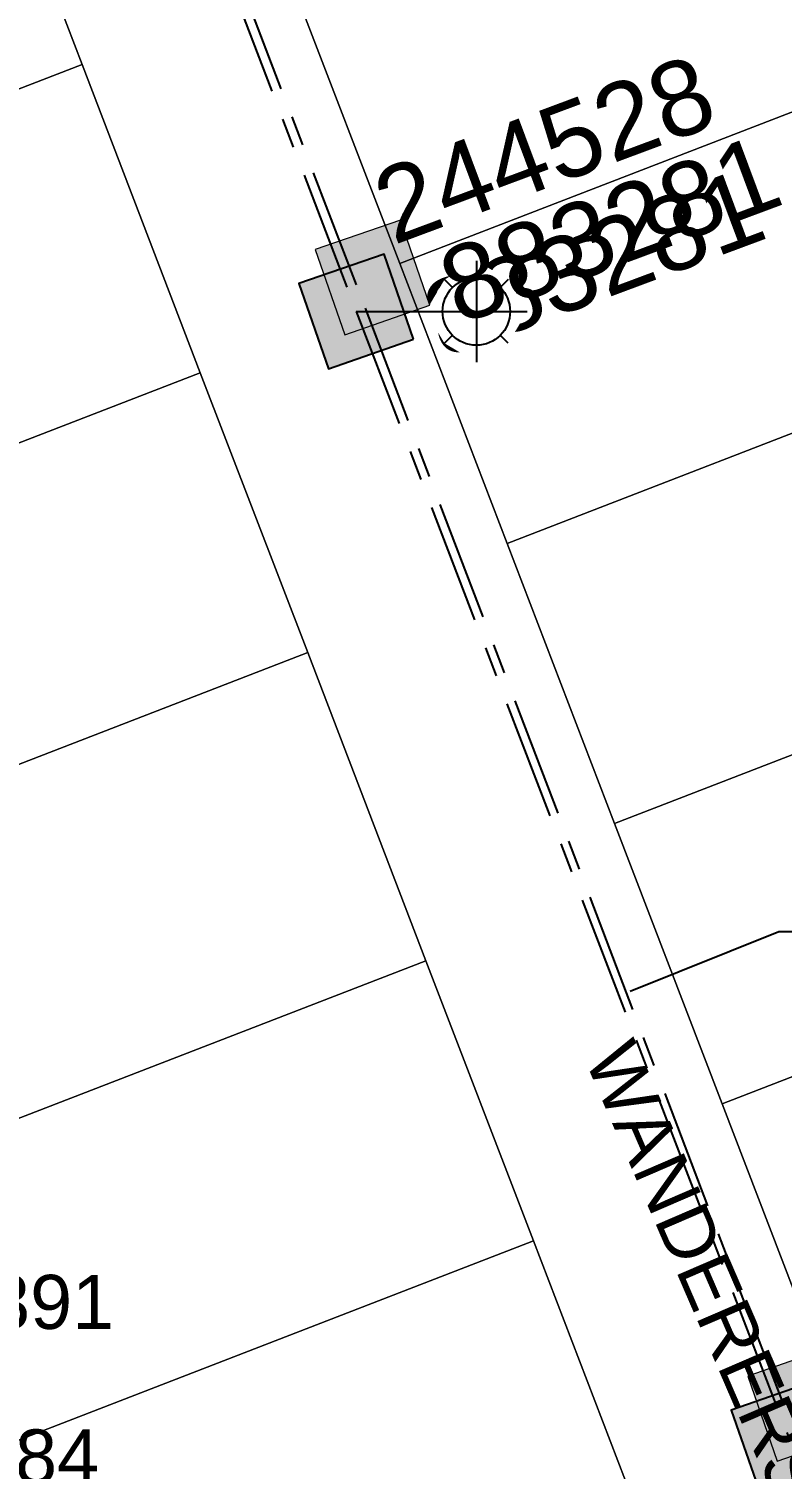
# Model space of a CAD drawing. Header units: metres. Extents: x 0 to 310918, y 0 to 6270107.
# Drawn here: x 310644.82 to 310669.91, y 6269803.5 to 6269851.48 of the extents above; entities that cross this region are included whole.
import ezdxf
from ezdxf.enums import TextEntityAlignment as Align

# ---------------------------------------------------------------- set-up
doc = ezdxf.new("R2010")
doc.units = ezdxf.units.M
doc.linetypes.add('Cable Exist UG', pattern=[7, 4, -1, 1, -1])
doc.layers.get('0').update_dxf_attribs({"color": 6})
for name, color, linetype, lineweight in [('_User Miscellaneous1', 30, 'Continuous', 13), ('_User_LV_Exist', 5, 'Continuous', 35), ('Cadastre Developer_SP_NEW', 92, 'Continuous', 15), ('Cadastre Land Parcels_SP_EXT', 118, 'Continuous', 15), ('Cadastre Roads_SP_EXT', 218, 'Continuous', 15), ('Mains_LV_SL_EXT', 135, 'Continuous', 25)]:
    doc.layers.add(name, color=color, linetype=linetype, lineweight=lineweight)
for name, color, linetype in [('Duct_SP_EXT', 30, 'Continuous'), ('SupportsUG_SP_LV_SL_EXT', 7, 'Continuous'), ('Trench_SP_EXT', 7, 'Continuous')]:
    doc.layers.add(name, color=color, linetype=linetype)
doc.layers.add('Features_HIDE', color=1, linetype='Continuous', plot=False)
doc.styles.add('COLUMN_LABEL', font='arial.ttf', dxfattribs={"height": 2})
doc.styles.add('iecARIAL', font='arial.ttf', dxfattribs={"height": 2})
doc.styles.add('POLE_LABEL', font='arial.ttf', dxfattribs={"height": 2})
doc.styles.add('SL_LABEL', font='arial.ttf', dxfattribs={"height": 2})
doc.styles.get("Standard").update_dxf_attribs({"font": 'arial.ttf'})

# ---------------------------------------------------------------- blocks, each defined once
blk = doc.blocks.new('COLUMN_EXT')
blk.add_hatch(color=256).paths.add_polyline_path([(1.5, -1.5), (1.5, 1.5), (-1.5, 1.5), (-1.5, -1.5)])
blk.add_lwpolyline([(1.5, 1.5), (-1.5, 1.5), (-1.5, -1.5), (1.5, -1.5)], close=True)
at = {"flags": 9}
for tag, p in [('NOTES', (-1.813, 2)), ('STREETNAME', (-1.813, 1.6)), ('LOCATION', (-1.813, 1.4)), ('SUBURB', (-1.813, 1.8)), ('LEGEND', (-1.813, 1.2)), ('USAGE', (-1.813, 1)), ('COLUMN_TYPE', (-1.813, 0.4)), ('OWNED_BY', (-1.813, 0.6)), ('STATE', (-1.813, 0.8))]:
    blk.add_attdef(tag, text='', height=0.2, rotation=180, dxfattribs=at).set_placement(p, align=Align.MIDDLE_LEFT)
at = {"flags": 1}
blk.add_attdef('Z', (-1.813, 2.351), '', height=0.2, rotation=180, dxfattribs=at)
at = {"flags": 9}
for tag, style, p in [('STRUCTURE_PLANT_NUMBER', 'POLE_LABEL', (-1.813, -0.031)), ('STREET_CODE', 'COLUMN_LABEL', (-1.813, 0.2))]:
    blk.add_attdef(tag, text='', height=0.2, rotation=180, dxfattribs=dict(at, style=style)).set_placement(p, align=Align.MIDDLE_LEFT)
at = {"style": 'COLUMN_LABEL', "width": 0.9, "flags": 8}
blk.add_attdef('ASSET_NUM', text='', height=2, rotation=270, dxfattribs=at).set_placement((2, -4), align=Align.MIDDLE_LEFT)
blk = doc.blocks.new('SL_LANTERN_EXT')
at = {"flags": 9}
for tag, p in [('LRATECODE', (-7.4, 0)), ('LOUTREACHVOCAB', (-7.2, 0)), ('LOUTREACH', (-7, 0)), ('LANTNUMBER', (-6.6, 0)), ('LNEW', (-6.4, 0)), ('LMASTVOCAB', (-6.2, 0)), ('LMAST', (-6, 0)), ('LLAMPVOCAB', (-5.8, 0)), ('LLAMP', (-5.6, 0)), ('LEXIST', (-5.4, 0)), ('LCHARGE3PERCENT', (-5.2, 0)), ('LCHARGE3', (-5, 0)), ('LCHARGE2PERCENT', (-4.8, 0)), ('LCHARGE2', (-4.6, 0)), ('LCHARGE1PERCENT', (-4.4, 0)), ('LCHARGE1', (-4.2, 0)), ('LCATEGORY', (-4, 0)), ('LBRACKETVOCAB', (-3.8, 0)), ('LBRACKET', (-3.6, 0)), ('LKINGHEIGHT', (-3.4, 0)), ('CREPLACE', (-3.2, 0)), ('CREMOVE', (-3, 0)), ('CNUMBER', (-2.8, 0)), ('CNEW', (-2.6, 0)), ('CEXIST', (-2.4, 0)), ('USAGE', (-2.2, 0)), ('STATE', (-2, 0)), ('OWNED_BY', (-1.8, 0)), ('ORIENTATION', (-1.6, 0)), ('OPERATING_VOLTAGE', (-1.4, 0)), ('NO_PHASES', (-1.2, 0)), ('LANTERN_TYPE', (-1, 0)), ('LANTERN_PURPOSE', (-0.8, 0)), ('CONTROL_TYPE', (-0.6, 0)), ('CONSTRUCTED_VOLTAGE', (-0.4, 0))]:
    blk.add_attdef(tag, text='', height=0.001, rotation=270, dxfattribs=at).set_placement(p, align=Align.MIDDLE_LEFT)
at = {"style": 'SL_LABEL', "flags": 9}
blk.add_attdef('STREET_CODE', text='', height=0.001, rotation=270, dxfattribs=at).set_placement((0.001, 0), align=Align.MIDDLE_LEFT)
at = {"flags": 1}
blk.add_attdef('Z', (0, 0), '', height=0.001, rotation=270, dxfattribs=at)
at = {"width": 0.9}
blk.add_attdef('LNUMBER', text='', height=1, dxfattribs=at).set_placement((7, -1), align=Align.MIDDLE_LEFT)
at = {"flags": 9}
for tag, p in [('LREMOVE', (0, -7.6)), ('LREPLACE', (0, -7.8)), ('LTYPE', (0, -8)), ('LTYPEVOCAB', (0, -8.2)), ('LEGEND', (0, -8.4)), ('SUBURB', (0, -8.6)), ('STREETNAME', (0, -8.8)), ('LOCATION', (0, -9)), ('NOTES', (0, -9.2)), ('MAINTAINED_BY', (0, -9.863))]:
    blk.add_attdef(tag, text='', height=0.001, dxfattribs=at).set_placement(p, align=Align.MIDDLE_LEFT)
blk.add_attdef('OPERATED_BY', (0, -9.607), '', height=0.001, dxfattribs=at)
at = {"layer": 'Features_HIDE', "width": 0.9}
blk.add_attdef('ASSET_NUM', text='', height=1, dxfattribs=at).set_placement((7, 1), align=Align.MIDDLE_LEFT)
at = {"transparency": 33554651}
blk.add_wipeout([(5.688, 0), (5.061, -1.061), (4, -1.688), (2.939, -1.061), (2.313, 0), (2.939, 1.061), (4, 1.687), (5.061, 1.061)], dxfattribs=at)
for p, q in [((4, 1.687), (4, 0)), ((2.939, 1.061), (3.205, 0.795)), ((5.061, 1.061), (4.795, 0.795)), ((0, 0), (4, 0)), ((4, 0), (5.688, 0)), ((4, 0), (4, -1.688)), ((2.939, -1.061), (3.205, -0.795)), ((5.061, -1.061), (4.795, -0.795))]:
    blk.add_line(p, q)
blk.add_circle((4, 0), 1.125)

msp = doc.modelspace()

# ---------------------------------------------------------------- linework, layer by layer
at = {"layer": 'Cadastre Developer_SP_NEW', "linetype": 'Continuous'}
for points in [[(310646.593, 6269850.289), (310643.014, 6269859.622), (310616.316, 6269849.297), (310619.895, 6269839.963), (310646.593, 6269850.289)], [(310650.53, 6269840.023), (310646.593, 6269850.289), (310619.895, 6269839.963), (310623.831, 6269829.697), (310650.53, 6269840.023)], [(310654.106, 6269830.698), (310650.53, 6269840.023), (310623.831, 6269829.697), (310627.407, 6269820.37), (310654.106, 6269830.698)], [(310695.895, 6269826.501), (310692.317, 6269835.833), (310664.324, 6269825.006), (310667.903, 6269815.673), (310695.895, 6269826.501)], [(310658.042, 6269820.433), (310654.106, 6269830.698), (310627.407, 6269820.37), (310631.344, 6269810.106), (310658.042, 6269820.433)], [(310699.474, 6269817.167), (310695.895, 6269826.501), (310667.903, 6269815.673), (310671.479, 6269806.349), (310699.474, 6269817.167)], [(310661.621, 6269811.101), (310658.042, 6269820.433), (310631.344, 6269810.106), (310634.922, 6269800.773), (310661.621, 6269811.101)], [(310665.196, 6269801.778), (310661.621, 6269811.101), (310634.922, 6269800.773), (310638.493, 6269791.46), (310665.196, 6269801.778)]]:
    msp.add_lwpolyline(points, close=True, dxfattribs=at)
at = {"layer": 'Cadastre Land Parcels_SP_EXT', "linetype": 'Continuous'}
for points in [[(310685.163, 6269854.489), (310681.584, 6269863.822), (310653.592, 6269852.996), (310657.17, 6269843.663), (310685.163, 6269854.489)], [(310646.593, 6269850.289), (310643.014, 6269859.622), (310616.316, 6269849.297), (310619.895, 6269839.963), (310646.593, 6269850.289)], [(310688.738, 6269845.166), (310688.352, 6269846.172), (310685.163, 6269854.489), (310657.17, 6269843.663), (310660.746, 6269834.338), (310688.738, 6269845.166)], [(310650.53, 6269840.023), (310646.593, 6269850.289), (310619.895, 6269839.963), (310623.831, 6269829.697), (310650.53, 6269840.023)], [(310692.317, 6269835.833), (310688.738, 6269845.166), (310660.746, 6269834.338), (310664.324, 6269825.006), (310692.317, 6269835.833)], [(310654.106, 6269830.698), (310650.53, 6269840.023), (310623.831, 6269829.697), (310627.407, 6269820.37), (310654.106, 6269830.698)], [(310695.895, 6269826.501), (310692.317, 6269835.833), (310664.324, 6269825.006), (310667.903, 6269815.673), (310695.895, 6269826.501)], [(310658.042, 6269820.433), (310654.106, 6269830.698), (310627.407, 6269820.37), (310631.344, 6269810.106), (310658.042, 6269820.433)], [(310699.474, 6269817.167), (310695.895, 6269826.501), (310667.903, 6269815.673), (310671.479, 6269806.349), (310699.474, 6269817.167)], [(310661.621, 6269811.101), (310658.042, 6269820.433), (310631.344, 6269810.106), (310634.922, 6269800.773), (310661.621, 6269811.101)], [(310665.196, 6269801.778), (310661.621, 6269811.101), (310634.922, 6269800.773), (310638.493, 6269791.46), (310665.196, 6269801.778)]]:
    msp.add_lwpolyline(points, close=True, dxfattribs=at)
at = {"layer": 'Duct_SP_EXT'}
msp.add_lwpolyline([(310671.265, 6269821.399), (310669.794, 6269821.399), (310664.845, 6269819.407)], dxfattribs=at)

# ---------------------------------------------------------------- block references
at = {"layer": '_User Miscellaneous1'}
ref = msp.add_blockref('COLUMN_EXT', (310670.667, 6269805.68), dxfattribs=dict(at, rotation=19.21427781659902))
ref.add_attrib('ASSET_NUM', '883282', dxfattribs={"layer": '0', "height": 2.5, "rotation": 20.9537, "style": 'COLUMN_LABEL'}).set_placement((310672.667, 6269806.43), align=Align.TOP_LEFT)
at = {"layer": 'SupportsUG_SP_LV_SL_EXT'}
ref = msp.add_blockref('COLUMN_EXT', (310655.723, 6269842.063), dxfattribs=dict(at, rotation=289.0950640880606))
ref.add_attrib('ASSET_NUM', '883281', dxfattribs={"layer": '0', "height": 2.5, "rotation": 20.4589, "style": 'COLUMN_LABEL'}).set_placement((310657.723, 6269842.813), align=Align.TOP_LEFT)
ref = msp.add_blockref('COLUMN_EXT', (310670.123, 6269804.547), dxfattribs=dict(at, rotation=19.21427781659902))
ref.add_attrib('ASSET_NUM', '883282', dxfattribs={"layer": '0', "height": 2.5, "rotation": 20.9537, "style": 'COLUMN_LABEL'}).set_placement((310672.123, 6269805.297), align=Align.TOP_LEFT)

# ---------------------------------------------------------------- texts
at = {"layer": '_User_LV_Exist'}
msp.add_text('WANDERERS WAY', height=1.8, rotation=293.3548, dxfattribs=at).set_placement((310663.293, 6269817.214))
at = {"layer": 'Cadastre Roads_SP_EXT'}
msp.add_text('WANDERERS WAY', height=1.8, rotation=293.3548, dxfattribs=at).set_placement((310663.293, 6269817.214))
at = {"layer": 'Duct_SP_EXT'}
for s, p in [('383391', (310639.271, 6269808.171)), ('T84', (310642.827, 6269803.022))]:
    msp.add_text(s, height=1.8, dxfattribs=at).set_placement(p)

# ---------------------------------------------------------------- next in the draw order: block references
at = {"layer": 'Features_HIDE'}
ref = msp.add_blockref('SL_LANTERN_EXT', (310655.723, 6269842.063), dxfattribs=at)
ref.add_attrib('ASSET_NUM', '244528', dxfattribs={"layer": '0', "height": 2.5, "rotation": 20.4589, "style": 'iecARIAL'}).set_placement((310657.223, 6269843.563), align=Align.BOTTOM_LEFT)

# ---------------------------------------------------------------- next in the draw order: linework, layer by layer
at = {"layer": 'Cadastre Developer_SP_NEW', "linetype": 'Continuous'}
for points in [[(310685.163, 6269854.489), (310681.584, 6269863.822), (310653.592, 6269852.996), (310657.17, 6269843.663), (310685.163, 6269854.489)], [(310688.738, 6269845.166), (310688.352, 6269846.172), (310685.163, 6269854.489), (310657.17, 6269843.663), (310660.746, 6269834.338), (310688.738, 6269845.166)], [(310692.317, 6269835.833), (310688.738, 6269845.166), (310660.746, 6269834.338), (310664.324, 6269825.006), (310692.317, 6269835.833)]]:
    msp.add_lwpolyline(points, close=True, dxfattribs=at)
at = {"layer": 'Cadastre Roads_SP_EXT', "linetype": 'Continuous'}
for points in [[(310675.057, 6269797.018), (310671.479, 6269806.349), (310667.903, 6269815.673), (310664.324, 6269825.006), (310660.746, 6269834.339), (310657.17, 6269843.663), (310653.592, 6269852.996), (310650.012, 6269862.329), (310646.434, 6269871.66), (310642.855, 6269880.992), (310639.276, 6269890.324), (310635.696, 6269899.659), (310632.118, 6269908.991), (310628.54, 6269918.322), (310624.254, 6269929.498)], [(310617.255, 6269926.796), (310620.844, 6269917.439), (310624.422, 6269908.108), (310628.34, 6269897.891), (310631.92, 6269888.554), (310635.498, 6269879.222), (310639.436, 6269868.955), (310643.014, 6269859.622), (310646.593, 6269850.289), (310650.53, 6269840.023), (310654.106, 6269830.698), (310658.042, 6269820.433), (310661.621, 6269811.101), (310665.196, 6269801.778)]]:
    msp.add_lwpolyline(points, dxfattribs=at)
at = {"layer": 'Mains_LV_SL_EXT', "linetype": 'Cable Exist UG'}
for points in [[(310641.467, 6269879.288), (310655.723, 6269842.063)], [(310655.723, 6269842.063), (310670.123, 6269804.547)]]:
    msp.add_lwpolyline(points, dxfattribs=at)
at = {"layer": 'Trench_SP_EXT', "linetype": 'Cable Exist UG'}
for points in [[(310641.768, 6269879.366), (310656.017, 6269842.17)], [(310656.017, 6269842.17), (310670.258, 6269804.827)]]:
    msp.add_lwpolyline(points, dxfattribs=at)

# ---------------------------------------------------------------- next in the draw order: block references
at = {"layer": '_User Miscellaneous1'}
ref = msp.add_blockref('COLUMN_EXT', (310656.268, 6269843.195), dxfattribs=dict(at, rotation=289.0950640880606))
ref.add_attrib('ASSET_NUM', '883281', dxfattribs={"layer": '0', "height": 2.5, "rotation": 20.4589, "style": 'COLUMN_LABEL'}).set_placement((310658.268, 6269843.945), align=Align.TOP_LEFT)

doc.saveas('drawing.dxf')
